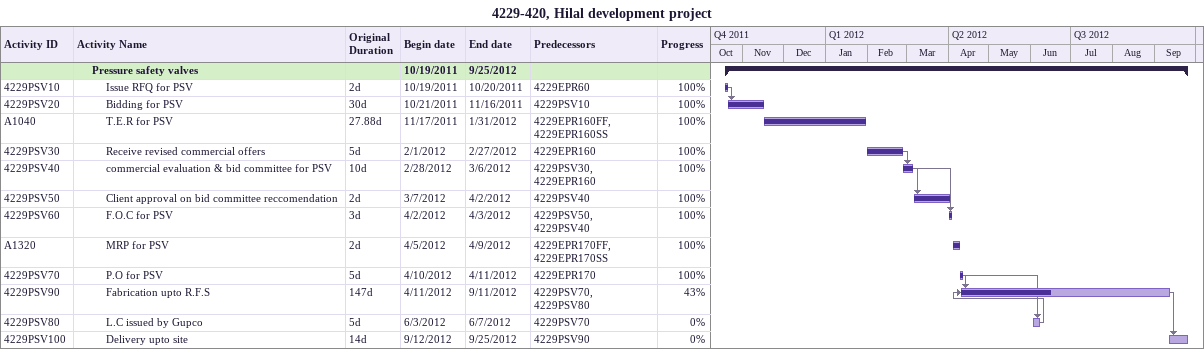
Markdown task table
4229-420, Hilal development project

| ID | Level | Task | Original duration | Start | Finish | Predecessors | % complete |
|---|---|---|---|---|---|---|---|
|  | 2 | **Pressure safety valves** |  | 2011-10-19 | 2012-09-25 |  |  |
| 4229PSV10 | 3 | Issue RFQ for PSV | 2d | 2011-10-19 | 2011-10-20 | 4229EPR60 | 100 |
| 4229PSV20 | 3 | Bidding for PSV | 30d | 2011-10-21 | 2011-11-16 | 4229PSV10 | 100 |
| A1040 | 3 | T.E.R for PSV | 27.88d | 2011-11-17 | 2012-01-31 | 4229EPR160FF, 4229EPR160SS | 100 |
| 4229PSV30 | 3 | Receive revised commercial offers | 5d | 2012-02-01 | 2012-02-27 | 4229EPR160 | 100 |
| 4229PSV40 | 3 | commercial evaluation & bid committee for PSV | 10d | 2012-02-28 | 2012-03-06 | 4229PSV30, 4229EPR160 | 100 |
| 4229PSV50 | 3 | Client approval on bid committee reccomendation | 2d | 2012-03-07 | 2012-04-02 | 4229PSV40 | 100 |
| 4229PSV60 | 3 | F.O.C for PSV | 3d | 2012-04-02 | 2012-04-03 | 4229PSV50, 4229PSV40 | 100 |
| A1320 | 3 | MRP for PSV | 2d | 2012-04-05 | 2012-04-09 | 4229EPR170FF, 4229EPR170SS | 100 |
| 4229PSV70 | 3 | P.O for PSV | 5d | 2012-04-10 | 2012-04-11 | 4229EPR170 | 100 |
| 4229PSV90 | 3 | Fabrication upto R.F.S | 147d | 2012-04-11 | 2012-09-11 | 4229PSV70, 4229PSV80 | 43 |
| 4229PSV80 | 3 | L.C issued by Gupco | 5d | 2012-06-03 | 2012-06-07 | 4229PSV70 | 0 |
| 4229PSV100 | 3 | Delivery upto site | 14d | 2012-09-12 | 2012-09-25 | 4229PSV90 | 0 |
